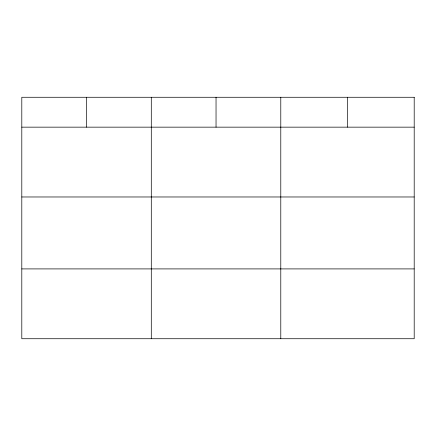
<?xml version="1.0" encoding="UTF-8"?>
<svg xmlns="http://www.w3.org/2000/svg" width="436" height="436" viewBox="0 0 436 436"><rect width="100%" height="100%" fill="white"/><g stroke="black" fill="none" stroke-linecap="round" stroke-linejoin="round"><path stroke-width="0.65" d="M21.8 127.154L414.2 127.154M21.8 196.974L414.2 196.974M21.8 268.908L414.2 268.908M347.492 97.272L347.492 127.154M280.784 97.272L280.784 338.728M216.038 97.272L216.038 127.154M151.292 97.272L151.292 338.728M86.546 97.272L86.546 127.154M414.2 97.272L21.8 97.272L21.8 338.728L414.2 338.728L414.2 97.272"/></g></svg>
